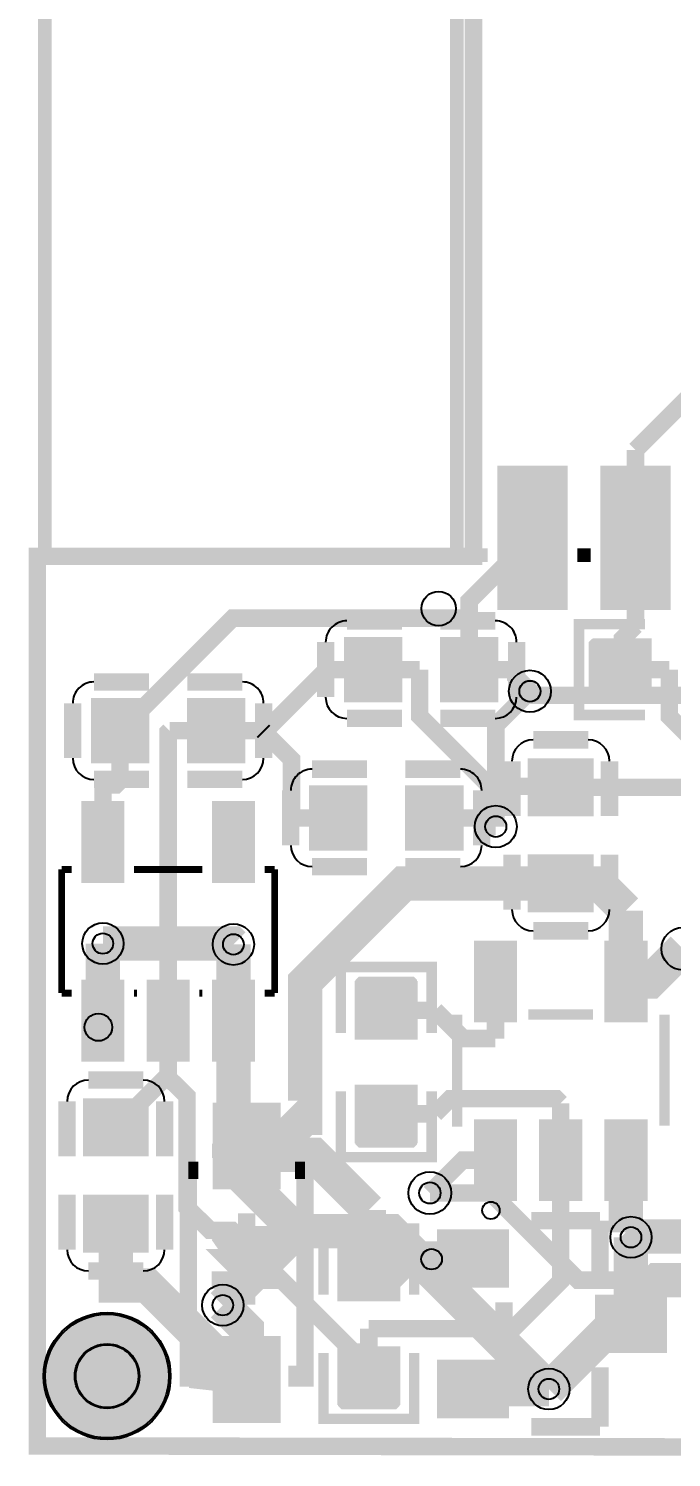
# Model space of a CAD drawing. Header units: millimetres. Extents: x 6.7 to 33.1, y 64.4 to 98.1.
# Drawn here: x 6.73 to 16.09, y 65.87 to 86.68 of the extents above; entities that cross this region are included whole.
import ezdxf

# ---------------------------------------------------------------- set-up
doc = ezdxf.new("R2010")
doc.units = ezdxf.units.MM
for name, color, linetype, true_color in [('BoardOutLine', 7, 'Continuous', 0xff00ff), ('BottomLayer', 7, 'Continuous', 0x0000ff), ('BottomSolderMaskLayer', 7, 'Continuous', 0xaa00ff), ('Document', 7, 'Continuous', 0xffffff), ('Hole', 7, 'Continuous', 0x222222), ('Inner1', 7, 'Continuous', 0x999966), ('Multi-Layer', 7, 'Continuous', 0xc0c0c0), ('TopLayer', 7, 'Continuous', 0xff0000), ('TopPasteMaskLayer', 7, 'Continuous', 0x808080), ('TopSilkLayer', 7, 'Continuous', 0xffcc00), ('TopSolderMaskLayer', 7, 'Continuous', 0x800080)]:
    doc.layers.add(name, color=color, linetype=linetype, true_color=true_color)

msp = doc.modelspace()

# ---------------------------------------------------------------- hatches: boundary and pattern name
at = {"layer": 'BottomSolderMaskLayer'}
msp.add_hatch(color=256, dxfattribs=at).paths.add_polyline_path([(6.949, 67.056, 1), (8.799, 67.056, 1)])
at = {"layer": 'Document'}
for points in [[(13.416, 78.911), (7.016, 78.911), (6.866, 79.061), (6.866, 96.911), (7.066, 97.111), (13.216, 97.111), (13.216, 96.911), (7.066, 96.911), (7.066, 79.111), (13.366, 79.111), (13.416, 79.111)], [(9.694, 69.897), (9.694, 70.739), (9.901, 70.739), (9.901, 69.896)], [(10.244, 70.232), (9.402, 70.232), (9.402, 70.439), (10.245, 70.439)], [(9.906, 68.307), (9.906, 68.307), (10.506, 68.907), (9.306, 68.907)], [(9.782, 66.666), (9.782, 67.508), (9.989, 67.508), (9.989, 66.665)]]:
    msp.add_hatch(color=256, dxfattribs=at).paths.add_polyline_path(points)
at = {"layer": 'TopLayer'}
for points in [[(13.566, 78.261), (13.566, 80.261), (14.566, 80.261), (14.566, 78.261)], [(15.066, 78.261), (15.066, 80.261), (16.066, 80.261), (16.066, 78.261)], [(11.346, 77.793), (12.146, 77.793), (12.146, 76.893), (11.346, 76.893)], [(12.746, 77.793), (13.546, 77.793), (13.546, 76.893), (12.746, 76.893)], [(15.779, 77.775), (15.779, 76.911), (14.973, 76.911), (14.973, 77.775)], [(7.663, 76.904), (8.463, 76.904), (8.463, 76.004), (7.663, 76.004)], [(9.063, 76.904), (9.863, 76.904), (9.863, 76.004), (9.063, 76.004)], [(14.028, 75.23), (14.028, 76.03), (14.928, 76.03), (14.928, 75.23)], [(10.838, 75.634), (11.638, 75.634), (11.638, 74.734), (10.838, 74.734)], [(12.238, 75.634), (13.038, 75.634), (13.038, 74.734), (12.238, 74.734)], [(8.113, 75.383), (8.113, 74.283), (7.513, 74.283), (7.513, 75.383)], [(10.013, 75.383), (10.013, 74.283), (9.413, 74.283), (9.413, 75.383)], [(14.028, 73.83), (14.028, 74.63), (14.928, 74.63), (14.928, 73.83)], [(13.228, 72.251), (13.228, 73.351), (13.828, 73.351), (13.828, 72.251)], [(15.128, 72.251), (15.128, 73.351), (15.728, 73.351), (15.728, 72.251)], [(8.113, 72.783), (8.113, 71.683), (7.513, 71.683), (7.513, 72.783)], [(9.063, 72.783), (9.063, 71.683), (8.463, 71.683), (8.463, 72.783)], [(10.013, 72.783), (10.013, 71.683), (9.413, 71.683), (9.413, 72.783)], [(11.506, 71.978), (12.37, 71.978), (12.37, 72.785), (11.506, 72.785)], [(11.506, 71.278), (12.37, 71.278), (12.37, 70.472), (11.506, 70.472)], [(7.551, 70.277), (7.551, 71.077), (8.451, 71.077), (8.451, 70.277)], [(9.431, 69.807), (9.431, 71.007), (10.381, 71.007), (10.381, 69.807)], [(13.228, 69.651), (13.228, 70.751), (13.828, 70.751), (13.828, 69.651)], [(14.178, 69.651), (14.178, 70.751), (14.778, 70.751), (14.778, 69.651)], [(15.128, 69.651), (15.128, 70.751), (15.728, 70.751), (15.728, 69.651)], [(7.551, 68.877), (7.551, 69.677), (8.451, 69.677), (8.451, 68.877)], [(12.701, 69.168), (13.701, 69.168), (13.701, 68.368), (12.701, 68.368)], [(11.252, 68.168), (12.116, 68.168), (12.116, 68.975), (11.252, 68.975)], [(15.001, 68.218), (16.001, 68.218), (16.001, 67.418), (15.001, 67.418)], [(9.431, 66.407), (9.431, 67.607), (10.381, 67.607), (10.381, 66.407)], [(11.252, 67.468), (12.116, 67.468), (12.116, 66.662), (11.252, 66.662)], [(12.701, 67.268), (13.701, 67.268), (13.701, 66.468), (12.701, 66.468)]]:
    msp.add_hatch(color=256, dxfattribs=at).paths.add_polyline_path(points)
at = {"layer": 'TopPasteMaskLayer'}
for points in [[(13.566, 78.261), (13.566, 80.261), (14.566, 80.261), (14.566, 78.261)], [(15.066, 78.261), (15.066, 80.261), (16.066, 80.261), (16.066, 78.261)], [(11.346, 77.793), (12.146, 77.793), (12.146, 76.893), (11.346, 76.893)], [(12.746, 77.793), (13.546, 77.793), (13.546, 76.893), (12.746, 76.893)], [(14.934, 76.893), (15.734, 76.893), (15.784, 76.943), (15.784, 77.171), (15.414, 77.171), (15.414, 77.501), (15.784, 77.501), (15.784, 77.743), (15.734, 77.793), (14.934, 77.793), (14.884, 77.743), (14.884, 76.943)], [(7.663, 76.904), (8.463, 76.904), (8.463, 76.004), (7.663, 76.004)], [(9.063, 76.904), (9.863, 76.904), (9.863, 76.004), (9.063, 76.004)], [(14.028, 75.23), (14.028, 76.03), (14.928, 76.03), (14.928, 75.23)], [(10.838, 75.634), (11.638, 75.634), (11.638, 74.734), (10.838, 74.734)], [(12.238, 75.634), (13.038, 75.634), (13.038, 74.734), (12.238, 74.734)], [(8.113, 75.383), (8.113, 74.283), (7.513, 74.283), (7.513, 75.383)], [(10.013, 75.383), (10.013, 74.283), (9.413, 74.283), (9.413, 75.383)], [(14.028, 73.83), (14.028, 74.63), (14.928, 74.63), (14.928, 73.83)], [(13.228, 72.251), (13.228, 73.351), (13.828, 73.351), (13.828, 72.251)], [(15.128, 72.251), (15.128, 73.351), (15.728, 73.351), (15.728, 72.251)], [(11.488, 72.823), (11.488, 72.023), (11.538, 71.973), (11.766, 71.973), (11.766, 72.343), (12.096, 72.343), (12.096, 71.973), (12.338, 71.973), (12.388, 72.023), (12.388, 72.823), (12.338, 72.873), (11.538, 72.873)], [(8.113, 72.783), (8.113, 71.683), (7.513, 71.683), (7.513, 72.783)], [(9.063, 72.783), (9.063, 71.683), (8.463, 71.683), (8.463, 72.783)], [(10.013, 72.783), (10.013, 71.683), (9.413, 71.683), (9.413, 72.783)], [(12.388, 70.433), (12.388, 71.233), (12.338, 71.283), (12.11, 71.283), (12.11, 70.913), (11.78, 70.913), (11.78, 71.283), (11.538, 71.283), (11.488, 71.233), (11.488, 70.433), (11.538, 70.383), (12.338, 70.383)], [(7.551, 70.277), (7.551, 71.077), (8.451, 71.077), (8.451, 70.277)], [(9.431, 69.807), (9.431, 71.007), (10.381, 71.007), (10.381, 69.807)], [(13.228, 69.651), (13.228, 70.751), (13.828, 70.751), (13.828, 69.651)], [(14.178, 69.651), (14.178, 70.751), (14.778, 70.751), (14.778, 69.651)], [(15.128, 69.651), (15.128, 70.751), (15.728, 70.751), (15.728, 69.651)], [(7.551, 68.877), (7.551, 69.677), (8.451, 69.677), (8.451, 68.877)], [(12.701, 69.168), (13.701, 69.168), (13.701, 68.368), (12.701, 68.368)], [(11.234, 69.013), (11.234, 68.213), (11.284, 68.163), (11.512, 68.163), (11.512, 68.533), (11.842, 68.533), (11.842, 68.163), (12.084, 68.163), (12.134, 68.213), (12.134, 69.013), (12.084, 69.063), (11.284, 69.063)], [(15.001, 68.218), (16.001, 68.218), (16.001, 67.418), (15.001, 67.418)], [(9.431, 66.407), (9.431, 67.607), (10.381, 67.607), (10.381, 66.407)], [(12.134, 66.623), (12.134, 67.423), (12.084, 67.473), (11.856, 67.473), (11.856, 67.103), (11.526, 67.103), (11.526, 67.473), (11.284, 67.473), (11.234, 67.423), (11.234, 66.623), (11.284, 66.573), (12.084, 66.573)], [(12.701, 67.268), (13.701, 67.268), (13.701, 66.468), (12.701, 66.468)]]:
    msp.add_hatch(color=256, dxfattribs=at).paths.add_polyline_path(points)
at = {"layer": 'TopSilkLayer'}
for points in [[(7.747, 73.329), (7.766, 73.328), (7.785, 73.325), (7.804, 73.32), (7.822, 73.313), (7.839, 73.305), (7.855, 73.294), (7.87, 73.281), (7.883, 73.267), (7.895, 73.252), (7.905, 73.236), (7.913, 73.218), (7.92, 73.2), (7.924, 73.181), (7.926, 73.162), (7.926, 73.142), (7.924, 73.123), (7.92, 73.104), (7.913, 73.086), (7.905, 73.069), (7.895, 73.052), (7.883, 73.037), (7.87, 73.023), (7.855, 73.01), (7.839, 73), (7.822, 72.991), (7.804, 72.984), (7.785, 72.979), (7.766, 72.976), (7.747, 72.975), (7.728, 72.976), (7.709, 72.979), (7.69, 72.984), (7.672, 72.991), (7.655, 73), (7.639, 73.01), (7.624, 73.023), (7.611, 73.037), (7.599, 73.052), (7.589, 73.069), (7.581, 73.086), (7.574, 73.104), (7.57, 73.123), (7.568, 73.142), (7.568, 73.162), (7.57, 73.181), (7.574, 73.2), (7.581, 73.218), (7.589, 73.236), (7.599, 73.252), (7.611, 73.267), (7.624, 73.281), (7.639, 73.294), (7.655, 73.305), (7.672, 73.313), (7.69, 73.32), (7.709, 73.325), (7.728, 73.328), (7.747, 73.329)], [(10.312, 69.114), (9.5, 69.114), (9.906, 68.529)], [(8.929, 67.206), (9.299, 67.206), (9.299, 66.901), (8.929, 66.901)], [(10.883, 67.206), (10.513, 67.206), (10.513, 66.901), (10.883, 66.901)]]:
    msp.add_hatch(color=256, dxfattribs=at).paths.add_polyline_path(points)
at = {"layer": 'TopSolderMaskLayer'}
for points in [[(13.554, 78.211), (13.554, 80.311), (14.579, 80.311), (14.579, 78.211)], [(15.053, 78.211), (15.053, 80.311), (16.078, 80.311), (16.078, 78.211)], [(11.321, 77.819), (12.171, 77.819), (12.171, 76.868), (11.321, 76.868)], [(12.721, 77.819), (13.571, 77.819), (13.571, 76.868), (12.721, 76.868)], [(15.804, 77.801), (15.804, 76.886), (14.947, 76.886), (14.947, 77.801)], [(7.638, 76.93), (8.488, 76.93), (8.488, 75.979), (7.638, 75.979)], [(9.038, 76.93), (9.888, 76.93), (9.888, 75.979), (9.038, 75.979)], [(13.999, 75.208), (13.999, 76.053), (14.957, 76.053), (14.957, 75.208)], [(10.813, 75.66), (11.663, 75.66), (11.663, 74.709), (10.813, 74.709)], [(12.213, 75.66), (13.063, 75.66), (13.063, 74.709), (12.213, 74.709)], [(8.127, 75.43), (8.127, 74.237), (7.499, 74.237), (7.499, 75.43)], [(10.027, 75.43), (10.027, 74.237), (9.399, 74.237), (9.399, 75.43)], [(13.999, 73.808), (13.999, 74.653), (14.957, 74.653), (14.957, 73.808)], [(13.214, 72.205), (13.214, 73.397), (13.842, 73.397), (13.842, 72.205)], [(15.114, 72.205), (15.114, 73.397), (15.742, 73.397), (15.742, 72.205)], [(8.127, 72.83), (8.127, 71.636), (7.499, 71.636), (7.499, 72.83)], [(9.077, 72.83), (9.077, 71.636), (8.449, 71.636), (8.449, 72.83)], [(10.027, 72.83), (10.027, 71.636), (9.399, 71.636), (9.399, 72.83)], [(11.479, 71.954), (12.397, 71.954), (12.397, 72.808), (11.479, 72.808)], [(11.479, 71.302), (12.397, 71.302), (12.397, 70.448), (11.479, 70.448)], [(7.522, 70.255), (7.522, 71.1), (8.48, 71.1), (8.48, 70.255)], [(9.411, 69.775), (9.411, 71.039), (10.401, 71.039), (10.401, 69.775)], [(13.214, 69.605), (13.214, 70.797), (13.842, 70.797), (13.842, 69.605)], [(14.164, 69.605), (14.164, 70.797), (14.792, 70.797), (14.792, 69.605)], [(15.114, 69.605), (15.114, 70.797), (15.742, 70.797), (15.742, 69.605)], [(7.522, 68.855), (7.522, 69.7), (8.48, 69.7), (8.48, 68.855)], [(12.676, 69.194), (13.726, 69.194), (13.726, 68.343), (12.676, 68.343)], [(11.225, 68.144), (12.143, 68.144), (12.143, 68.998), (11.225, 68.998)], [(14.976, 68.244), (16.026, 68.244), (16.026, 67.393), (14.976, 67.393)], [(6.949, 67.056, 1), (8.799, 67.056, 1)], [(9.411, 66.375), (9.411, 67.639), (10.401, 67.639), (10.401, 66.375)], [(11.225, 67.492), (12.143, 67.492), (12.143, 66.638), (11.225, 66.638)], [(12.676, 67.294), (13.726, 67.294), (13.726, 66.443), (12.676, 66.443)]]:
    msp.add_hatch(color=256, dxfattribs=at).paths.add_polyline_path(points)

# ---------------------------------------------------------------- linework, layer by layer
at = {"layer": 'BoardOutLine', "const_width": 0.254}
msp.add_lwpolyline([(13.208, 97.917), (33, 98.001), (33, 65.999), (6.858, 66.04), (6.858, 78.994), (13.208, 78.994), (13.208, 97.917), (13.208, 97.917)], close=True, dxfattribs=at)
at = {"layer": 'BottomLayer'}
for points, const_width in [([(29.972, 83.042), (19.672, 71.853), (19.672, 70.815), (17.938, 69.088), (15.494, 69.088)], 0.5), ([(17.759, 76.97), (14.088, 76.97), (14.03, 77.028)], 0.254), ([(9.713, 73.342), (9.7, 73.355), (7.813, 73.355)], 0.5), ([(10.635, 69.165), (9.713, 70.087), (9.713, 73.342)], 0.5), ([(18.161, 68.453), (14.732, 68.453), (13.462, 69.723), (12.573, 69.723)], 0.255), ([(10.635, 69.165), (9.559, 68.089)], 0.5), ([(14.306, 66.868), (12.009, 69.165), (10.635, 69.165)], 0.5)]:
    msp.add_lwpolyline(points, dxfattribs=dict(at, const_width=const_width))
at = {"layer": 'BottomSolderMaskLayer'}
for radius in [0.925, 0.47]:
    msp.add_circle((7.874, 67.056), radius, dxfattribs=at)
at = {"layer": 'Document'}
for centre, radius in [((12.7, 78.232), 0.25), ((7.747, 72.136), 0.2), ((13.462, 69.469), 0.127), ((12.598, 68.758), 0.15)]:
    msp.add_circle(centre, radius, dxfattribs=at)
at = {"layer": 'Hole'}
for centre, radius in [((14.03, 77.028), 0.153), ((13.533, 75.058), 0.153), ((7.813, 73.355), 0.15), ((9.713, 73.342), 0.15), ((12.573, 69.723), 0.155), ((15.501, 69.078), 0.15), ((9.559, 68.089), 0.15), ((14.306, 66.868), 0.15)]:
    msp.add_circle(centre, radius, dxfattribs=at)
at = {"layer": 'Inner1'}
for points, const_width in [([(14.03, 77.028), (13.533, 76.532), (13.533, 75.058)], 0.254), ([(18.796, 73.152), (16.383, 73.152), (16.256, 73.279)], 0.5), ([(28.067, 68.453), (15.89, 68.453), (14.305, 66.868)], 0.5)]:
    msp.add_lwpolyline(points, dxfattribs=dict(at, const_width=const_width))
at = {"layer": 'Multi-Layer'}
for centre, radius in [((14.03, 77.028), 0.305), ((13.533, 75.058), 0.305), ((7.813, 73.355), 0.3), ((9.713, 73.342), 0.3), ((16.256, 73.279), 0.31), ((12.573, 69.723), 0.31), ((15.501, 69.078), 0.3), ((9.559, 68.089), 0.3), ((7.874, 67.056), 0.9), ((7.874, 67.056), 0.457), ((14.306, 66.868), 0.3)]:
    msp.add_circle(centre, radius, dxfattribs=at)
at = {"layer": 'TopLayer'}
for points, const_width in [([(27.787, 89.088), (24.114, 89.088), (15.566, 80.54)], 0.254), ([(15.566, 79.261), (15.566, 80.54)], 0.254), ([(14.066, 79.261), (13.146, 78.341), (13.146, 78.092)], 0.254), ([(15.566, 79.261), (15.566, 77.982)], 0.254), ([(8.063, 76.454), (9.701, 78.092), (13.146, 78.092)], 0.254), ([(13.146, 78.092), (13.146, 77.343)], 0.254), ([(15.566, 77.982), (15.376, 77.792), (15.376, 77.343)], 0.254), ([(10.16, 76.436), (11.067, 77.343)], 0.254), ([(11.746, 77.343), (11.067, 77.343)], 0.254), ([(11.746, 77.343), (12.425, 77.343)], 0.254), ([(14.478, 75.63), (14.465, 75.643), (13.446, 75.643), (12.425, 76.664), (12.425, 77.343)], 0.254), ([(13.146, 77.343), (13.825, 77.343)], 0.254), ([(13.825, 77.343), (13.825, 77.233), (14.03, 77.028)], 0.254), ([(15.376, 77.343), (16.058, 77.343)], 0.254), ([(16.058, 77.343), (16.058, 76.661), (16.336, 76.382), (18.359, 76.382), (19.05, 77.073)], 0.254), ([(8.063, 76.454), (8.063, 75.725)], 0.254), ([(8.763, 72.233), (8.763, 76.433), (8.784, 76.454)], 0.254), ([(9.123, 76.454), (8.784, 76.454)], 0.254), ([(9.123, 76.454), (9.463, 76.454)], 0.254), ([(9.463, 76.454), (10.142, 76.454)], 0.254), ([(10.142, 76.454), (10.16, 76.436)], 0.254), ([(10.16, 76.436), (10.559, 76.038), (10.559, 75.184)], 0.254), ([(7.813, 75.662), (8.001, 75.662), (8.063, 75.725)], 0.254), ([(7.813, 74.833), (7.813, 75.662)], 0.254), ([(18.009, 74.986), (17.365, 75.63), (14.478, 75.63)], 0.254), ([(11.238, 75.184), (10.559, 75.184)], 0.254), ([(12.638, 75.184), (13.317, 75.184)], 0.254), ([(13.533, 75.058), (13.444, 75.058), (13.317, 75.184)], 0.254), ([(14.478, 74.23), (12.194, 74.23), (10.76, 72.796), (10.76, 70.819), (10.759, 70.819), (10.22, 70.28)], 0.5), ([(15.428, 73.835), (15.033, 74.23), (14.478, 74.23)], 0.5), ([(15.428, 73.139), (15.428, 73.835)], 0.5), ([(7.813, 72.233), (7.813, 73.355)], 0.5), ([(9.713, 73.283), (9.713, 73.342)], 0.5), ([(9.713, 72.233), (9.713, 73.283)], 0.5), ([(16.256, 73.279), (15.778, 72.801), (15.428, 72.801)], 0.5), ([(15.428, 73.139), (15.428, 73.101)], 0.5), ([(15.428, 72.801), (15.428, 73.101)], 0.5), ([(13.528, 72.801), (13.528, 71.972)], 0.254), ([(11.938, 72.381), (12.649, 72.381)], 0.254), ([(13.528, 71.972), (13.059, 71.972), (12.649, 72.381)], 0.254), ([(8.763, 71.819), (8.763, 72.233)], 0.254), ([(8.763, 71.819), (8.763, 71.404)], 0.254), ([(8.763, 71.404), (8.728, 71.404), (8.001, 70.677)], 0.254), ([(11.684, 67.406), (11.463, 67.406), (9.691, 69.179), (9.372, 69.179), (9.036, 69.515), (9.036, 71.132), (8.763, 71.404)], 0.254), ([(14.478, 71.03), (14.411, 71.097), (12.872, 71.097), (12.649, 70.875)], 0.254), ([(14.478, 70.563), (14.478, 71.03)], 0.254), ([(11.938, 70.875), (12.649, 70.875)], 0.254), ([(9.906, 70.28), (10.22, 70.28)], 0.5), ([(10.22, 70.28), (10.534, 70.28)], 0.5), ([(10.534, 70.28), (10.879, 70.28), (11.684, 69.475)], 0.5), ([(14.478, 70.563), (14.478, 70.201)], 0.254), ([(14.478, 70.201), (14.478, 68.44), (13.785, 67.747), (11.684, 67.747)], 0.254), ([(12.573, 69.723), (13.051, 70.201), (13.528, 70.201)], 0.255), ([(15.428, 69.676), (15.428, 70.201)], 0.5), ([(15.428, 69.676), (15.428, 69.151)], 0.5), ([(11.684, 68.571), (11.684, 69.475)], 0.5), ([(9.779, 67.056), (9.317, 67.107), (9.317, 67.518), (8.458, 68.377), (8.001, 68.377), (8.001, 69.277)], 0.5), ([(15.428, 69.151), (15.501, 69.078)], 0.5), ([(15.501, 69.078), (15.501, 67.818)], 0.5), ([(11.684, 68.571), (12.004, 68.571), (12.201, 68.768)], 0.5), ([(13.201, 68.768), (12.201, 68.768)], 0.5), ([(9.559, 68.089), (9.906, 67.742), (9.906, 66.88)], 0.5), ([(11.684, 67.406), (11.684, 67.747)], 0.254), ([(11.684, 67.065), (11.684, 67.406)], 0.254), ([(9.906, 67.007), (9.65, 66.878)], 0.5), ([(9.906, 66.88), (9.65, 66.88)], 0.5), ([(13.201, 66.868), (14.306, 66.868)], 0.5)]:
    msp.add_lwpolyline(points, dxfattribs=dict(at, const_width=const_width))
at = {"layer": 'TopSilkLayer'}
for points, const_width in [([(13.412, 97.011), (6.966, 97.011), (6.966, 79.011), (13.412, 79.011)], 0.2), ([(12.966, 79.011), (12.966, 97.011)], 0.2), ([(14.72, 79.011), (14.912, 79.011)], 0.2), ([(12.166, 78.053), (11.366, 78.053)], 0.254), ([(12.726, 78.053), (13.526, 78.053)], 0.254), ([(15.703, 78.004), (14.744, 78.004), (14.744, 76.683), (15.703, 76.683)], 0.152), ([(11.056, 76.943), (11.056, 77.743)], 0.254), ([(13.836, 77.743), (13.836, 76.943)], 0.254), ([(8.483, 77.164), (7.683, 77.164)], 0.254), ([(9.043, 77.164), (9.843, 77.164)], 0.254), ([(7.373, 76.054), (7.373, 76.854)], 0.254), ([(10.153, 76.854), (10.153, 76.054)], 0.254), ([(12.166, 76.634), (11.366, 76.634)], 0.254), ([(12.726, 76.633), (13.526, 76.633)], 0.254), ([(14.078, 76.32), (14.878, 76.32)], 0.254), ([(11.658, 75.894), (10.858, 75.894)], 0.254), ([(12.218, 75.894), (13.018, 75.894)], 0.254), ([(13.768, 75.21), (13.768, 76.01)], 0.254), ([(15.188, 75.21), (15.188, 76.01)], 0.254), ([(8.483, 75.745), (7.683, 75.745)], 0.254), ([(9.043, 75.744), (9.843, 75.744)], 0.254), ([(10.548, 74.784), (10.548, 75.584)], 0.254), ([(13.328, 75.584), (13.328, 74.784)], 0.254), ([(13.768, 74.65), (13.768, 73.85)], 0.254), ([(15.188, 74.65), (15.188, 73.85)], 0.254), ([(7.359, 74.433), (7.213, 74.433)], 0.1), ([(7.213, 74.433), (7.213, 72.633)], 0.1), ([(9.259, 74.433), (8.267, 74.433)], 0.1), ([(10.313, 74.433), (10.167, 74.433)], 0.1), ([(10.313, 74.433), (10.313, 72.633)], 0.1), ([(11.658, 74.475), (10.858, 74.475)], 0.254), ([(12.218, 74.474), (13.018, 74.474)], 0.254), ([(14.878, 73.54), (14.078, 73.54)], 0.254), ([(11.277, 72.054), (11.277, 73.013), (12.599, 73.013), (12.599, 72.054)], 0.152), ([(7.359, 72.633), (7.213, 72.633)], 0.1), ([(8.309, 72.633), (8.267, 72.633)], 0.1), ([(9.259, 72.633), (9.217, 72.633)], 0.1), ([(10.313, 72.633), (10.167, 72.633)], 0.1), ([(12.97, 70.69), (12.97, 72.32)], 0.15), ([(14.007, 72.32), (14.949, 72.32)], 0.15), ([(15.988, 70.701), (15.988, 72.321)], 0.15), ([(7.601, 71.367), (8.401, 71.367)], 0.254), ([(7.291, 70.257), (7.291, 71.057)], 0.254), ([(8.711, 70.257), (8.711, 71.057)], 0.254), ([(11.277, 71.202), (11.277, 70.243), (12.599, 70.243), (12.599, 71.202)], 0.152), ([(9.056, 70.053), (9.2, 70.053)], 0.254), ([(9.056, 67.361), (9.056, 70.053)], 0.254), ([(10.612, 70.053), (10.756, 70.053)], 0.254), ([(10.756, 70.053), (10.756, 67.361)], 0.254), ([(7.291, 69.697), (7.291, 68.897)], 0.254), ([(8.711, 69.697), (8.711, 68.897)], 0.254), ([(9.906, 69.114), (9.906, 69.427)], 0.254), ([(15.051, 69.318), (14.051, 69.318)], 0.254), ([(15.051, 69.318), (15.051, 68.454)], 0.254), ([(9.5, 69.114), (10.312, 69.114)], 0.254), ([(9.906, 68.529), (9.5, 69.114)], 0.254), ([(10.312, 69.114), (9.906, 68.529)], 0.254), ([(11.023, 68.244), (11.023, 69.203), (12.345, 69.203), (12.345, 68.244)], 0.152), ([(8.401, 68.587), (7.601, 68.587)], 0.254), ([(9.398, 68.453), (10.414, 68.453)], 0.254), ([(9.906, 68.427), (9.906, 68.097)], 0.254), ([(13.651, 68.132), (13.651, 67.504)], 0.254), ([(9.056, 67.361), (9.056, 67.064), (9.057, 67.063)], 0.254), ([(10.756, 67.361), (10.756, 67.069), (10.755, 67.068)], 0.254), ([(11.023, 67.392), (11.023, 66.433), (12.345, 66.433), (12.345, 67.392)], 0.152), ([(15.051, 67.182), (15.051, 66.318)], 0.254), ([(15.051, 66.318), (14.051, 66.318)], 0.254)]:
    msp.add_lwpolyline(points, dxfattribs=dict(at, const_width=const_width))
msp.add_circle((12.7, 78.232), 0.25, dxfattribs=at)
for centre, start, end in [((11.366, 77.743), 90, 180.0094), ((13.526, 77.743), 359.9953, 90), ((7.683, 76.854), 90, 180.0094), ((9.843, 76.854), 359.9953, 90), ((11.366, 76.943), 180, 270), ((13.526, 76.943), 270, 0), ((14.078, 76.01), 90, 180), ((14.878, 76.01), 0, 90), ((7.683, 76.054), 180, 270), ((9.843, 76.054), 270, 0), ((10.858, 75.584), 90, 180.0094), ((13.018, 75.584), 359.9953, 90), ((10.858, 74.784), 180, 270), ((13.018, 74.784), 270, 0), ((14.078, 73.85), 180.0047, 270), ((14.878, 73.85), 270, 359.9953), ((7.601, 71.057), 90, 180), ((8.401, 71.057), 0, 90), ((7.601, 68.897), 180.0047, 270), ((8.401, 68.897), 270, 359.9953)]:
    msp.add_arc(centre, 0.31, start, end, dxfattribs=at)
at = {"layer": 'TopSolderMaskLayer'}
for radius in [0.925, 0.47]:
    msp.add_circle((7.874, 67.056), radius, dxfattribs=at)

doc.saveas('drawing.dxf')
